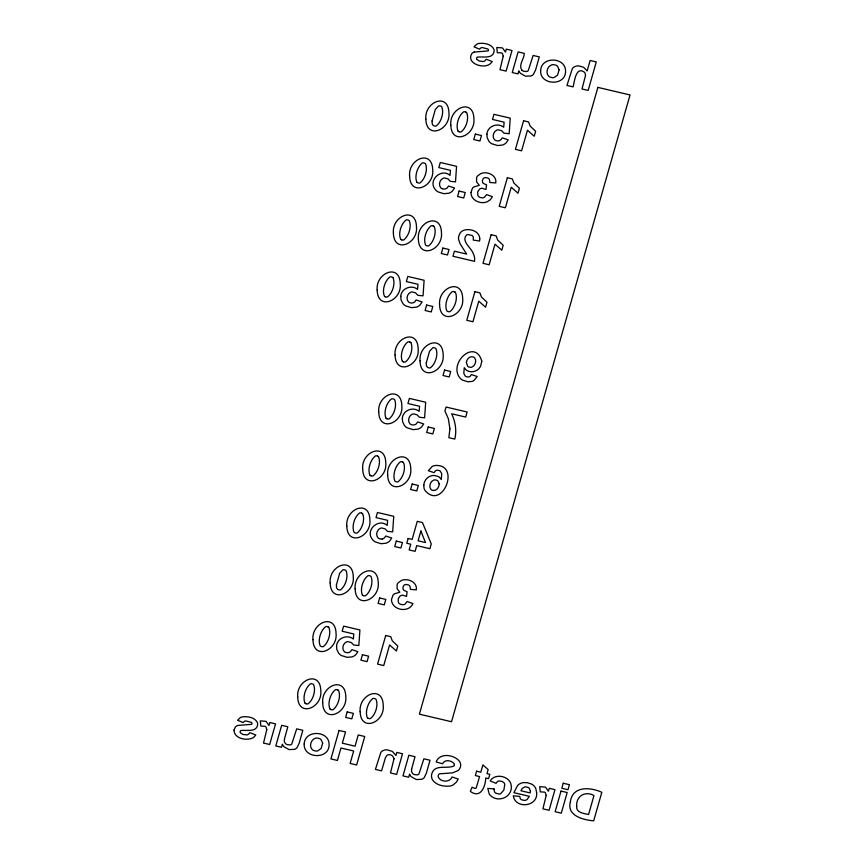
<?xml version="1.0" encoding="UTF-8"?>
<svg xmlns="http://www.w3.org/2000/svg" width="864" height="864" viewBox="0 0 864 864"><rect width="100%" height="100%" fill="white"/><g stroke="black" fill="none" stroke-linecap="round" stroke-linejoin="round"><path stroke-width="1.3" d="M474.368 52.045L488.074 50.933A1.264 1.123 3 0 0 488.333 50.576A1.534 1.361 3 0 0 488.43 50.101A1.404 1.253 3 0 0 488.322 49.615L488.236 49.464A1.976 1.76 3 0 0 487.75 48.946L482.188 47.531A3.488 3.1 3 0 0 480.427 48.254L479.585 49.194L474.055 46.872L476.528 44.399A7.582 6.739 3 0 1 478.418 43.546C483.754 42.757 491.303 43.762 493.83 49.237A6.361 5.648 3 0 1 494.122 51.16C493.117 59.249 482.846 56.322 477.349 57.143A1.588 1.415 3 0 0 476.798 57.65L476.55 58.73A1.922 1.706 3 0 0 476.744 59.346L479.282 61.031L483.235 61.517A3.856 3.424 3 0 0 484.348 61.16A4.039 3.596 3 0 0 484.996 60.772L486.292 59.27L492.232 61.56L490.741 63.374A8.921 7.927 3 0 1 488.819 64.714C482.015 68.656 466.139 62.942 471.787 53.676A5.335 4.741 3 0 1 473.17 52.542A5.497 4.882 3 0 1 474.368 52.045M382.147 538.985L382.558 538.888A5.087 4.514 3 0 0 383.746 538.358A4.795 4.266 3 0 0 384.448 537.851L385.754 536.015L391.727 538.024L389.707 540.972A9.547 8.478 3 0 1 387.58 542.527A9.839 8.737 3 0 1 385.884 543.251L381.056 543.704L375.214 541.901A9.936 8.824 3 0 1 372.514 539.568C364.684 530.41 378.529 517.752 387.202 525.409L387.623 520.344L376.002 517.601L377.449 512.492L393.746 516.326L392.677 531.9L387.493 531.36L385.16 528.908L381.802 528.001A4.331 3.856 3 0 0 380.387 528.26C376.888 529.61 375.354 535.14 378.043 537.894A4.05 3.596 3 0 0 379.166 538.639L380.916 539.071A4.19 3.726 3 0 0 382.147 538.985M405.94 584.474L408.186 584.842A3.726 3.316 3 0 1 409.396 585.652A4.136 3.672 3 0 1 410.054 586.526L410.411 589.367L416.34 589.853C417.409 583.157 410.13 579.031 404.276 579.755A9.072 8.057 3 0 0 401.425 580.489L398.207 582.757A7.355 6.534 3 0 0 397.148 584.496L397.127 588.784L399.848 592.207L394.243 593.903A7.474 6.642 3 0 0 392.947 595.242L391.532 599.4A9.612 8.543 3 0 0 391.846 602.089C394.556 610.891 409.288 612.446 412.927 603.558L407.138 601.517L405.108 604.033A4.612 4.104 3 0 1 403.942 604.562A4.18 3.715 3 0 1 402.7 604.746L400.507 604.303A4.115 3.661 3 0 1 399.395 603.601L399.082 603.288A4.957 4.406 3 0 1 398.336 602.154L398.228 598.795L400.032 596.074A4.741 4.212 3 0 1 401.22 595.458L401.63 595.328A3.942 3.51 3 0 1 402.916 595.21L406.512 596.408L407.106 591.808L403.844 590.263A4.007 3.553 3 0 1 403.142 589.259L402.916 587.336L403.844 585.446A3.208 2.84 3 0 1 405.918 584.485M465.75 112.018L464.67 111.758A3.067 2.722 3 0 0 463.579 111.845C458.536 115.668 455.479 125.302 458.071 131.166M458.978 131.717L460.069 131.976A3.089 2.754 3 0 0 461.149 131.89C466.204 128.077 469.249 118.422 466.657 112.568M433.296 225.979L432.216 225.72A3.067 2.722 3 0 0 431.125 225.796C426.082 229.619 423.025 239.263 425.617 245.128A3.11 2.765 3 0 0 426.524 245.678L427.615 245.927A3.1 2.754 3 0 0 428.695 245.851C433.75 242.039 436.795 232.384 434.203 226.53M401.555 239.792L402.646 240.052A3.1 2.754 3 0 0 403.726 239.976C408.78 236.164 411.826 226.508 409.234 220.644A3.11 2.765 3 0 0 408.326 220.093L407.236 219.834A3.067 2.722 3 0 0 406.156 219.92C401.101 223.744 398.045 233.377 400.648 239.242M454.518 291.773L453.438 291.514A3.067 2.722 3 0 0 452.347 291.6C447.304 295.423 444.247 305.057 446.839 310.921A3.11 2.765 3 0 0 447.746 311.472L448.837 311.731A3.1 2.754 3 0 0 449.917 311.656C454.972 307.843 458.017 298.188 455.425 292.324M385.322 296.773L386.413 297.032A3.1 2.754 3 0 0 387.493 296.957C392.548 293.144 395.593 283.489 393.001 277.625M410.011 342.09L408.92 341.842A3.067 2.722 3 0 0 407.84 341.917C402.797 345.74 399.74 355.374 402.332 361.238M403.24 361.789L404.33 362.048A3.1 2.754 3 0 0 405.41 361.973C410.465 358.16 413.51 348.505 410.918 342.641M386.899 418.748L387.99 419.008A3.1 2.754 3 0 0 389.07 418.921C394.124 415.109 397.17 405.454 394.578 399.6A3.11 2.765 3 0 0 393.671 399.049L392.58 398.79A3.067 2.722 3 0 0 391.5 398.876C386.446 402.7 383.389 412.333 385.992 418.198M402.592 461.948L401.501 461.689A3.067 2.722 3 0 0 400.421 461.776C395.366 465.599 392.31 475.232 394.913 481.097A3.11 2.765 3 0 0 395.82 481.648L396.9 481.907A3.1 2.754 3 0 0 397.991 481.831C403.045 478.019 406.091 468.353 403.499 462.499M377.611 456.062L376.531 455.814A3.067 2.722 3 0 0 375.451 455.89C370.397 459.713 367.34 469.357 369.932 475.222M370.84 475.762L371.93 476.021A3.1 2.754 3 0 0 373.01 475.945C378.065 472.133 381.11 462.478 378.518 456.613M361.735 513.13L360.644 512.87A3.067 2.722 3 0 0 359.564 512.957C354.521 516.78 351.464 526.414 354.056 532.278A3.11 2.765 3 0 0 354.964 532.829L356.054 533.088A3.089 2.754 3 0 0 357.134 533.012C362.189 529.2 365.234 519.545 362.642 513.68M363.301 595.588L364.392 595.847A3.089 2.754 3 0 0 365.472 595.771C370.526 591.959 373.572 582.304 370.991 576.439A3.11 2.765 3 0 0 370.073 575.888L368.993 575.64A3.067 2.722 3 0 0 367.913 575.716C362.858 579.539 359.802 589.183 362.394 595.048M327.899 626.756L326.808 626.508A3.067 2.722 3 0 0 325.728 626.584C320.674 630.407 317.617 640.051 320.22 645.916A3.11 2.765 3 0 0 321.127 646.466L322.218 646.715A3.1 2.754 3 0 0 323.298 646.639C328.352 642.827 331.398 633.172 328.806 627.307M337.63 689.85L336.539 689.591A3.067 2.722 3 0 0 335.459 689.677C330.404 693.5 327.348 703.134 329.951 708.998M368.302 718.373L369.392 718.621A3.1 2.754 3 0 0 370.472 718.546C375.527 714.733 378.572 705.078 375.98 699.224A3.11 2.765 3 0 0 375.073 698.663L373.982 698.414A3.067 2.722 3 0 0 372.902 698.49C367.859 702.313 364.802 711.958 367.394 717.822M330.858 709.549L331.938 709.808A3.1 2.754 3 0 0 333.018 709.733C338.072 705.92 341.129 696.265 338.537 690.401M305.878 703.674L306.968 703.933A3.1 2.754 3 0 0 308.048 703.858C313.103 700.045 316.148 690.39 313.556 684.526A3.11 2.765 3 0 0 312.649 683.975L311.569 683.716A3.067 2.722 3 0 0 310.478 683.802C305.435 687.625 302.378 697.259 304.97 703.123M441.99 188.633L443.729 189.065A4.19 3.726 3 0 0 444.971 188.978L445.37 188.87A5.087 4.514 3 0 0 446.569 188.352A4.806 4.266 3 0 0 447.271 187.834L448.567 185.998L454.55 188.006L452.52 190.955A9.547 8.478 3 0 1 450.392 192.521A9.839 8.737 3 0 1 448.708 193.244L443.869 193.687L438.026 191.894A9.936 8.834 3 0 1 435.326 189.562C427.496 180.403 441.353 167.746 450.025 175.392L450.436 170.327L438.815 167.594L440.273 162.486L456.559 166.32L455.501 181.883L450.317 181.354L447.984 178.891L444.614 177.984A4.331 3.856 3 0 0 443.2 178.243C439.7 179.593 438.167 185.123 440.867 187.877A4.19 3.726 3 0 0 442.098 188.654M416.869 182.261C414.277 176.396 417.334 166.763 422.388 162.94A3.067 2.722 3 0 1 423.468 162.864L424.548 163.112A3.11 2.765 3 0 1 425.455 163.663C428.047 169.528 425.002 179.183 419.947 182.995A3.1 2.754 3 0 1 418.867 183.071L417.776 182.812A3.1 2.754 3 0 1 416.977 182.293M521.845 70.06C518.184 65.124 524.394 58.547 524.275 53.363L518.119 51.916L512.244 72.554L517.968 73.904L518.843 70.816A9.137 8.122 3 0 0 520.603 73.451L525.55 76.183L531.025 75.967A6.167 5.486 3 0 0 533.444 74.336L535.583 69.962L539.298 56.905L533.142 55.447L528.239 70.61A3.337 2.97 3 0 1 526.63 71.528L523.692 71.258A4.925 4.374 3 0 1 521.845 70.06M465.653 111.985A3.067 2.722 3 0 1 466.549 112.536M459.086 131.738A3.089 2.754 3 0 1 458.179 131.188M401.652 239.814A3.1 2.754 3 0 1 400.756 239.274M433.199 225.947A3.067 2.722 3 0 1 434.095 226.498M392.893 277.592A3.067 2.722 3 0 0 391.997 277.052L391.014 276.815A3.067 2.722 3 0 0 389.934 276.901C384.88 280.724 381.823 290.358 384.415 296.222A3.1 2.754 3 0 0 385.43 296.795M454.421 291.751A3.067 2.722 3 0 1 455.317 292.291M409.914 342.068A3.067 2.722 3 0 1 410.8 342.608M403.337 361.822A3.1 2.754 3 0 1 402.44 361.271M386.996 418.77A3.1 2.754 3 0 1 386.1 418.219M377.514 456.041A3.067 2.722 3 0 1 378.41 456.581M370.948 475.794A3.1 2.754 3 0 1 370.04 475.243M402.484 461.916A3.067 2.722 3 0 1 403.38 462.467M361.627 513.108A3.067 2.722 3 0 1 362.524 513.648M363.409 595.62A3.089 2.754 3 0 1 362.502 595.069M327.791 626.735A3.067 2.722 3 0 1 328.687 627.286M305.986 703.696A3.1 2.754 3 0 1 305.078 703.145M337.522 689.828A3.067 2.722 3 0 1 338.418 690.368M330.955 709.571A3.1 2.754 3 0 1 330.048 709.031M368.399 718.394A3.1 2.754 3 0 1 367.502 717.844M470.977 192.499C470.729 199.368 478.483 203.558 484.628 202.5A10.022 8.91 3 0 0 487.382 201.701L490.385 199.67L492.372 196.668L486.594 194.616L484.553 197.132A4.612 4.104 3 0 1 483.386 197.662A4.18 3.715 3 0 1 482.144 197.856L479.952 197.413A4.115 3.661 3 0 1 478.84 196.7L478.526 196.387A4.957 4.406 3 0 1 477.792 195.264L477.684 191.905L479.477 189.173A4.741 4.212 3 0 1 480.665 188.557L481.086 188.438A3.942 3.51 3 0 1 482.36 188.309L485.957 189.518L486.551 184.907L483.289 183.362A4.007 3.553 3 0 1 482.587 182.358L482.371 180.446L483.289 178.546A3.208 2.851 3 0 1 485.363 177.595L487.631 177.952A3.726 3.305 3 0 1 488.84 178.751A4.136 3.672 3 0 1 489.499 179.636L489.866 182.477L495.785 182.952C496.854 176.256 489.575 172.13 483.721 172.854A9.072 8.057 3 0 0 480.87 173.599L477.652 175.867A7.344 6.534 3 0 0 476.593 177.595L476.572 181.883L479.293 185.317L473.688 187.002A7.474 6.642 3 0 0 472.392 188.352L470.977 192.499M576.698 806.069C575.662 812.7 584.107 813.542 588.589 814.471L593.957 795.604C585.533 790.495 575.878 796.133 576.698 806.069M297.724 696.902C298.134 717.962 322.607 707.843 320.814 690.725C320.317 669.643 296.06 679.828 297.724 696.902M312.973 639.695C313.384 660.755 337.856 650.635 336.053 633.517C335.567 612.436 311.299 622.62 312.973 639.695M322.704 702.788C323.114 723.848 347.576 713.729 345.784 696.611C345.298 675.518 321.03 685.714 322.704 702.788M330.178 582.941C330.588 604.001 355.061 593.881 353.268 576.763C352.771 555.682 328.504 565.866 330.178 582.941M346.81 526.057C347.22 547.117 371.693 536.998 369.889 519.88C369.403 498.798 345.136 508.982 346.81 526.057M355.147 588.827C355.568 609.887 380.03 599.767 378.238 582.649C377.752 561.568 353.484 571.752 355.147 588.827M362.686 469.001C363.107 490.061 387.569 479.941 385.776 462.823C385.29 441.742 361.022 451.926 362.686 469.001M360.148 711.601C360.558 732.661 385.031 722.542 383.227 705.424C382.741 684.342 358.474 694.526 360.148 711.601M377.168 290.002C377.59 311.072 402.052 300.953 400.259 283.824C399.773 262.742 375.505 272.938 377.168 290.002M378.745 411.977C379.156 433.037 403.618 422.917 401.825 405.799C401.339 384.718 377.071 394.902 378.745 411.977M387.666 474.876C388.076 495.936 412.538 485.816 410.746 468.698C410.26 447.617 385.992 457.801 387.666 474.876M393.401 233.032C393.811 254.092 418.284 243.972 416.48 226.854C415.994 205.762 391.727 215.957 393.401 233.032M395.086 355.028C395.496 376.088 419.969 365.969 418.165 348.851C417.679 327.758 393.412 337.954 395.086 355.028M409.622 176.051C410.044 197.111 434.506 186.991 432.713 169.873C432.227 148.781 407.959 158.976 409.622 176.051M418.37 238.907C418.781 259.967 443.254 249.847 441.461 232.729C440.964 211.648 416.707 221.832 418.37 238.907M420.055 360.904C420.476 381.964 444.938 371.844 443.146 354.726C442.66 333.644 418.392 343.829 420.055 360.904M425.855 119.07C426.265 140.13 450.727 130.01 448.934 112.892C448.448 91.8 424.181 101.995 425.855 119.07M439.592 304.7C440.003 325.76 464.476 315.641 462.683 298.523C462.197 277.441 437.929 287.626 439.592 304.7M450.824 124.945C451.235 146.005 475.708 135.886 473.915 118.768C473.418 97.686 449.161 107.87 450.824 124.945M494.068 788.908L494.413 791.672A3.521 3.132 3 0 0 495.018 792.59A3.845 3.413 3 0 0 495.558 793.076L499.09 794.048A4.46 3.964 3 0 0 500.634 793.724L503.874 790.063L504.781 784.307A4.385 3.899 3 0 0 504.155 782.935L502.211 781.412L499.144 780.937A3.726 3.316 3 0 0 498.096 781.218A3.586 3.186 3 0 0 497.47 781.564L496.012 783.324L490.212 780.926C495.083 772.686 510.257 776.099 511.207 785.538C512.86 796.586 499.068 802.991 491.011 795.992A8.856 7.862 3 0 1 489.294 794.167L487.76 788.389L494.068 788.908M336.571 646.078L336.83 649.49L338.677 653.206A9.936 8.834 3 0 0 341.377 655.538L347.22 657.342L352.048 656.888A9.839 8.737 3 0 0 353.743 656.165A9.547 8.478 3 0 0 355.871 654.61L357.89 651.661L351.918 649.652L350.611 651.488A4.806 4.266 3 0 1 349.909 651.996A5.087 4.514 3 0 1 348.721 652.525L348.311 652.622A4.19 3.726 3 0 1 347.08 652.709L345.33 652.277A4.05 3.596 3 0 1 344.207 651.532C341.518 648.767 343.051 643.237 346.55 641.887A4.331 3.856 3 0 1 347.965 641.639L351.324 642.546L353.657 644.998L358.841 645.538L359.91 629.964L343.613 626.13L342.166 631.238L353.786 633.971L353.365 639.036C347.425 633.992 336.949 638.075 336.571 646.078M400.766 296.395L401.026 299.797L402.883 303.523A9.936 8.834 3 0 0 405.572 305.856L411.415 307.649L416.254 307.195A9.839 8.737 3 0 0 417.938 306.482A9.547 8.478 3 0 0 420.066 304.916L422.096 301.968L416.113 299.959L414.817 301.795A4.806 4.266 3 0 1 414.115 302.314A5.087 4.514 3 0 1 412.916 302.832L412.517 302.94A4.19 3.726 3 0 1 411.275 303.026L409.536 302.594A4.05 3.596 3 0 1 408.413 301.838C405.713 299.084 407.246 293.555 410.746 292.205A4.331 3.856 3 0 1 412.16 291.946L415.53 292.853L417.863 295.315L423.047 295.844L424.105 280.282L407.819 276.437L406.361 281.556L417.982 284.288L417.571 289.354C411.62 284.31 401.144 288.382 400.766 296.395M402.343 418.36L402.602 421.772L404.449 425.488A9.936 8.834 3 0 0 407.149 427.82L412.992 429.624L417.82 429.17A9.839 8.737 3 0 0 419.515 428.447A9.547 8.478 3 0 0 421.643 426.892L423.662 423.943L417.69 421.934L416.383 423.77A4.795 4.266 3 0 1 415.681 424.278A5.087 4.514 3 0 1 414.493 424.807L414.083 424.904A4.19 3.726 3 0 1 412.852 424.991L411.102 424.559A4.05 3.596 3 0 1 409.979 423.814C407.29 421.06 408.823 415.53 412.312 414.18A4.331 3.856 3 0 1 413.737 413.921L417.096 414.828L419.429 417.28L424.613 417.82L425.682 402.246L409.385 398.412L407.938 403.52L419.558 406.264L419.137 411.329C413.197 406.274 402.721 410.357 402.343 418.36M486.896 134.266L487.156 137.678L489.002 141.394A9.936 8.834 3 0 0 491.702 143.726L497.545 145.53L502.384 145.076A9.839 8.737 3 0 0 504.068 144.353A9.547 8.478 3 0 0 506.196 142.798L508.226 139.849L502.243 137.84L500.947 139.676A4.795 4.266 3 0 1 500.245 140.184A5.087 4.514 3 0 1 499.046 140.713L498.647 140.81A4.19 3.726 3 0 1 497.405 140.897L495.666 140.465A4.05 3.596 3 0 1 494.543 139.72C491.843 136.966 493.376 131.436 496.876 130.086A4.331 3.845 3 0 1 498.29 129.827L501.66 130.734L503.993 133.186L509.177 133.726L510.235 118.152L493.949 114.318L492.491 119.426L504.112 122.17L503.701 127.235C497.75 122.18 487.274 126.263 486.896 134.266M394.016 758.754L390.474 772.956L396.641 774.403L402.516 753.764L396.792 752.414L395.928 755.449L392.364 751.399L387.256 749.844A8.91 7.916 3 0 0 384.448 750.082L382.309 750.978A6.901 6.134 3 0 0 380.84 752.414L375.419 769.403L381.575 770.861L385.463 757.598L386.975 755.341A3.391 3.013 3 0 1 389.016 754.693L389.599 754.726A5.335 4.741 3 0 1 390.982 755.06A5.022 4.46 3 0 1 392.861 756.281L394.016 758.754M304.193 743.958C303.21 758.884 329.713 759.888 329.098 744.325C329.054 730.253 304.646 729.605 304.193 743.958M540.648 70.556C539.665 85.482 566.168 86.486 565.553 70.924C565.499 56.862 541.091 56.214 540.648 70.556M322.672 743.083L321.127 748.505L317.704 750.892A5.173 4.59 3 0 1 315.997 751.054L313.675 750.514A5.141 4.568 3 0 1 312.282 749.617C308.783 746.302 310.975 739.379 315.522 738.212A5.141 4.568 3 0 1 317.228 738.05L319.55 738.59A5.173 4.59 3 0 1 320.954 739.498L322.672 743.083M559.127 69.692L557.582 75.114L554.159 77.49A5.173 4.59 3 0 1 552.452 77.663L550.13 77.112A5.141 4.568 3 0 1 548.737 76.216C545.238 72.911 547.43 65.977 551.977 64.822A5.141 4.568 3 0 1 553.684 64.649L555.995 65.2A5.173 4.59 3 0 1 557.41 66.096L559.127 69.692M481.788 361.184L480.611 366.239L478.958 368.636A9.925 8.824 3 0 1 476.669 370.408L474.012 371.466A8.554 7.603 3 0 1 471.258 371.725A9.331 8.294 3 0 1 468.536 371.218L467.759 370.915A7.268 6.458 3 0 1 465.75 369.608L464.26 367.697L463.795 373.421L465.275 376.067A3.715 3.305 3 0 0 466.474 376.736L468.677 376.963A3.067 2.722 3 0 0 470.124 376.326L471.409 374.544L477.198 376.531L474.055 380.398A7.69 6.826 3 0 1 471.982 381.424L467.932 381.802L462.596 380.138A10.411 9.256 3 0 1 459.907 377.957C448.006 363.02 475.286 337.954 481.788 361.184M423.803 485.017L423.976 487.955A9.968 8.856 3 0 0 425.11 490.59C442.66 510.829 461.138 463.73 435.175 465.502A8.359 7.43 3 0 0 432.173 466.484L428.317 470.696L434.117 472.684L435.402 470.891A3.035 2.7 3 0 1 435.942 470.545A3.143 2.786 3 0 1 437.162 470.21L439.02 470.47A3.834 3.402 3 0 1 440.24 471.139L441.742 473.796L441.266 479.531L439.798 477.619A7.085 6.296 3 0 0 437.821 476.312L434.322 475.502A8.629 7.668 3 0 0 431.546 475.762C427.248 476.701 424.105 480.665 423.803 485.017M439.182 483.71C439.344 487.004 436.838 490.871 433.21 490.471A4.072 3.618 3 0 1 431.968 490.126A3.542 3.154 3 0 1 430.985 489.478C428.458 486.67 430.358 481.172 433.847 480.038A3.791 3.37 3 0 1 435.143 479.898L436.882 480.298A3.791 3.37 3 0 1 437.918 480.978L439.182 483.71M449.906 428.803L448.859 437.692L454.799 439.085C456.872 430.628 455.339 421.578 451.667 413.78L465.674 417.074L467.122 411.998L446.051 407.041L444.917 411.005L448.362 418.781L449.906 428.803M466.409 362.47L467.608 366.25A3.748 3.326 3 0 0 468.644 366.93L470.372 367.33A3.791 3.37 3 0 0 471.679 367.189C475.168 366.055 477.047 360.569 474.552 357.739A3.499 3.11 3 0 0 473.58 357.091C470.102 355.525 466.549 359.046 466.409 362.47M336.409 584.896L336.528 587.714L337.424 589.162A3.11 2.765 3 0 0 338.332 589.712L339.422 589.972A3.1 2.754 3 0 0 340.502 589.896C345.557 586.084 348.602 576.428 346.01 570.564A3.11 2.765 3 0 0 345.103 570.013L344.012 569.754A3.067 2.722 3 0 0 342.932 569.84L339.682 573.253L336.409 584.896M432.086 121.025L432.194 123.833L433.102 125.28A3.11 2.765 3 0 0 434.009 125.831L435.1 126.09A3.089 2.754 3 0 0 436.18 126.014C441.234 122.202 444.28 112.547 441.688 106.682A3.11 2.765 3 0 0 440.78 106.132L439.69 105.883A3.067 2.722 3 0 0 438.61 105.959L435.359 109.372L432.086 121.025M426.287 362.858L426.406 365.677L427.302 367.124A3.11 2.765 3 0 0 428.209 367.675L429.3 367.934A3.089 2.754 3 0 0 430.38 367.848C435.434 364.036 438.48 354.38 435.888 348.527A3.11 2.765 3 0 0 434.981 347.976L433.901 347.717A3.067 2.722 3 0 0 432.81 347.803L429.57 351.216L426.287 362.858M266.782 729.648L263.509 743.062L269.665 744.509L275.551 723.87L269.827 722.531L268.985 725.458L266.015 721.31L260.302 720.889L260.852 726.095L265.151 726.322A3.283 2.916 3 0 1 266.015 727.034L266.782 729.648M503.237 56.246L499.964 69.66L506.12 71.118L511.996 50.479L506.282 49.129L505.44 52.067L502.47 47.909L496.757 47.488L497.308 52.693L501.606 52.92A3.272 2.916 3 0 1 502.47 53.633L503.237 56.246M546.199 795.431L542.927 808.844L549.094 810.292L554.969 789.653L549.245 788.314L548.413 791.24L545.432 787.093L539.719 786.672L540.27 791.878L544.568 792.104A3.283 2.916 3 0 1 545.432 792.817L546.199 795.431M530.431 791.359L530.172 792.947L520.96 790.776L522.245 788.389L524.642 786.996A4.212 3.748 3 0 1 525.992 786.877L528.282 787.525A4.234 3.758 3 0 1 529.34 788.368L530.431 791.359M479.758 238.799L479.585 241.002L473.288 240.095L473.288 237.082A3.521 3.121 3 0 0 472.716 236.056A3.78 3.359 3 0 0 472.165 235.516L467.953 234.5A3.586 3.186 3 0 0 466.495 235.073C460.804 241.24 471.701 248.087 473.31 253.746A16.006 14.224 3 0 1 474.66 258.368L474.563 261.338L452.963 256.252L454.41 251.186L466.646 254.059L460.015 243.648L458.59 239.425A11.34 10.076 3 0 1 458.633 236.542L459.918 233.291A8.348 7.42 3 0 1 461.646 231.487A9.385 8.338 3 0 1 464.044 230.191C470.189 228.215 479.725 231.325 479.758 238.799M585.544 75.373L582.012 88.981L588.168 90.428L596.279 61.938L590.123 60.491L587.142 70.967L583.718 67.327L578.815 65.891A8.597 7.646 3 0 0 575.942 66.182L573.772 67.176A7.506 6.664 3 0 0 572.281 68.71L566.968 85.439L573.124 86.886C574.355 82.523 575.694 65.804 584.312 72.166A4.115 3.65 3 0 1 585.122 73.246L585.544 75.373M454.388 764.586L454.226 765.374A2.387 2.117 3 0 1 453.805 766.012C446.904 769.241 434.624 763.776 431.806 773.831A9.634 8.564 3 0 0 431.514 776.293A10.152 9.029 3 0 0 432.594 779.976C436.374 785.354 443.966 786.748 450.122 786.035A10.098 8.975 3 0 0 453.2 784.89L456.44 782.071L458.212 779.015L452.056 776.984C449.917 782.741 440.456 782.244 438.264 776.941A3.683 3.272 3 0 1 438.167 776.164A3.823 3.402 3 0 1 438.469 774.9L438.588 774.684A2.894 2.57 3 0 1 439.452 773.809L452.488 772.88L458.158 770.526A8.251 7.333 3 0 0 459.756 768.56A9.169 8.143 3 0 0 460.404 766.984A8.392 7.463 3 0 0 460.652 764.791A8.932 7.938 3 0 0 459.648 761.508C454.475 754.607 439.657 752.296 436.158 761.994L442.573 763.776C444.539 759.013 451.775 760.331 454.248 763.819A2.29 2.041 3 0 1 454.388 764.586M234.036 729.983C233.906 738.439 246.002 740.956 252.364 738.115A8.921 7.927 3 0 0 254.286 736.776L255.776 734.962L249.836 732.672L248.54 734.173A4.039 3.596 3 0 1 247.892 734.562A3.856 3.424 3 0 1 246.78 734.918L242.827 734.432L240.289 732.737A1.922 1.717 3 0 1 240.095 732.132L240.343 731.041A1.588 1.415 3 0 1 240.894 730.544C246.391 729.724 256.662 732.65 257.666 724.55A6.35 5.648 3 0 0 257.375 722.639C254.848 717.152 247.298 716.148 241.963 716.936A7.582 6.739 3 0 0 240.073 717.8L237.6 720.263L243.14 722.585L243.983 721.656A3.488 3.1 3 0 1 244.782 721.181A3.359 2.981 3 0 1 245.732 720.932L251.294 722.347A1.976 1.76 3 0 1 251.78 722.855L251.867 723.017A1.404 1.253 3 0 1 251.975 723.492A1.534 1.361 3 0 1 251.878 723.967A1.264 1.123 3 0 1 251.618 724.334L237.913 725.436A5.497 4.882 3 0 0 236.714 725.944A5.335 4.741 3 0 0 235.332 727.067L234.036 729.983M536.63 792.742C538.142 806.879 515.171 809.222 513.335 795.841L519.739 796.381L520.236 798.466A3.391 3.013 3 0 0 520.798 799.2A3.575 3.175 3 0 0 521.543 799.762L524.372 800.42A4.633 4.115 3 0 0 525.83 800.15A5.238 4.655 3 0 0 527.191 799.459L529.33 796.306L513.886 792.677L517.622 785.452A9.839 8.737 3 0 1 520.409 783.508A9.796 8.705 3 0 1 523.616 782.59L527.202 782.676L531.608 784.091A9.85 8.748 3 0 1 534.06 785.981A10.994 9.763 3 0 1 535.799 788.562L536.63 792.742M570.316 802.192C566.568 815.843 583.924 820.152 593.708 820.8L601.819 792.31C590.317 786.974 572.173 785.711 570.316 802.192M284.429 739.109L284.342 741.755L285.39 743.45A4.925 4.374 3 0 0 287.248 744.66L290.174 744.93A3.337 2.97 3 0 0 291.784 744.001L296.687 728.849L302.843 730.296L299.128 743.364L296.989 747.727A6.167 5.486 3 0 1 294.57 749.358L289.094 749.585L284.148 746.852A9.137 8.122 3 0 1 282.388 744.206L281.513 747.295L275.789 745.956L281.664 725.317L287.82 726.764L284.429 739.109M411.62 769.046L411.534 771.703L412.582 773.399A4.925 4.374 3 0 0 414.428 774.598L417.366 774.878A3.337 2.97 3 0 0 418.975 773.95L423.878 758.797L430.034 760.244L426.319 773.302L424.181 777.676A6.167 5.486 3 0 1 421.762 779.306L416.286 779.522L411.34 776.79A9.137 8.122 3 0 1 409.579 774.155L408.704 777.244L402.98 775.894L408.856 755.255L415.012 756.713L411.62 769.046M426.654 305.035L425.099 310.489L431.255 311.947L432.81 306.482L426.654 305.035M442.876 248.054L441.32 253.519L447.487 254.966L449.042 249.502L442.876 248.054M459.108 191.074L457.553 196.538L463.709 197.986L465.264 192.521L459.108 191.074M475.33 134.093L473.774 139.558L479.941 141.005L481.496 135.54L475.33 134.093M339.044 730.447L330.934 758.938L337.424 760.46L340.967 748.008L353.678 751L350.136 763.452L356.627 764.986L364.738 736.495L358.247 734.962L355.061 746.183L342.338 743.18L345.535 731.97L339.044 730.447M362.448 654.718L360.893 660.182L367.06 661.63L368.615 656.176L362.448 654.718M428.22 427L426.665 432.464L432.832 433.912L434.387 428.458L428.22 427M347.198 711.936L345.643 717.39L351.81 718.837L353.365 713.383L347.198 711.936M379.652 597.974L378.097 603.428L384.264 604.886L385.819 599.422L379.652 597.974M412.171 484.024L410.616 489.488L416.772 490.936L418.327 485.471L412.171 484.024M444.56 370.051L443.005 375.516L449.172 376.963L450.727 371.498L444.56 370.051M396.284 541.091L394.729 546.545L400.896 547.992L402.451 542.538L396.284 541.091M474.898 291.697L466.754 320.306L472.921 321.754L478.775 301.169L485.557 307.184L486.972 302.227L481.475 297.022L479.898 292.874L474.898 291.697M491.13 234.716L482.987 263.326L489.143 264.773L495.007 244.188L501.779 250.204L503.194 245.246L497.696 240.041L496.13 235.894L491.13 234.716M507.352 177.736L499.208 206.345L505.364 207.792L511.229 187.207L518.011 193.223L519.426 188.266L513.918 183.06L512.352 178.913L507.352 177.736M523.584 120.755L515.43 149.364L521.597 150.811L527.461 130.226L534.233 136.242L535.648 131.285L530.15 126.079L528.584 121.932L523.584 120.755M408.143 538.466L406.782 543.262L410.767 544.201L409.136 549.936L415.098 551.34L416.729 545.605L429.894 548.705L431.255 543.92L422.464 522.547L417.28 521.327L412.139 539.406L408.143 538.466M385.722 635.504L377.579 664.114L383.746 665.561L389.599 644.976L396.382 650.992L397.796 646.034L392.299 640.829L390.722 636.682L385.722 635.504M420.876 531.068L418.1 540.81L425.488 542.549L420.876 531.068M597.888 87.383L419.396 714.172L451.537 721.732L630.029 94.954L597.888 87.383M476.604 771.206L475.362 775.559L479.574 776.552L476.248 787.784A1.361 1.21 3 0 1 475.74 788.249A1.631 1.447 3 0 1 474.973 788.443L472.057 787.266L470.318 791.381C480.492 798.973 485.352 786.974 485.762 778.01L488.581 778.669L489.823 774.317L486.994 773.658L488.16 769.554L482.89 764.91L480.816 772.2L476.604 771.206M561.017 791.078L555.142 811.717L561.298 813.175L567.184 792.536L561.017 791.078M563.252 783.227L561.816 788.281L567.972 789.728L569.419 784.685L563.252 783.227"/></g></svg>
